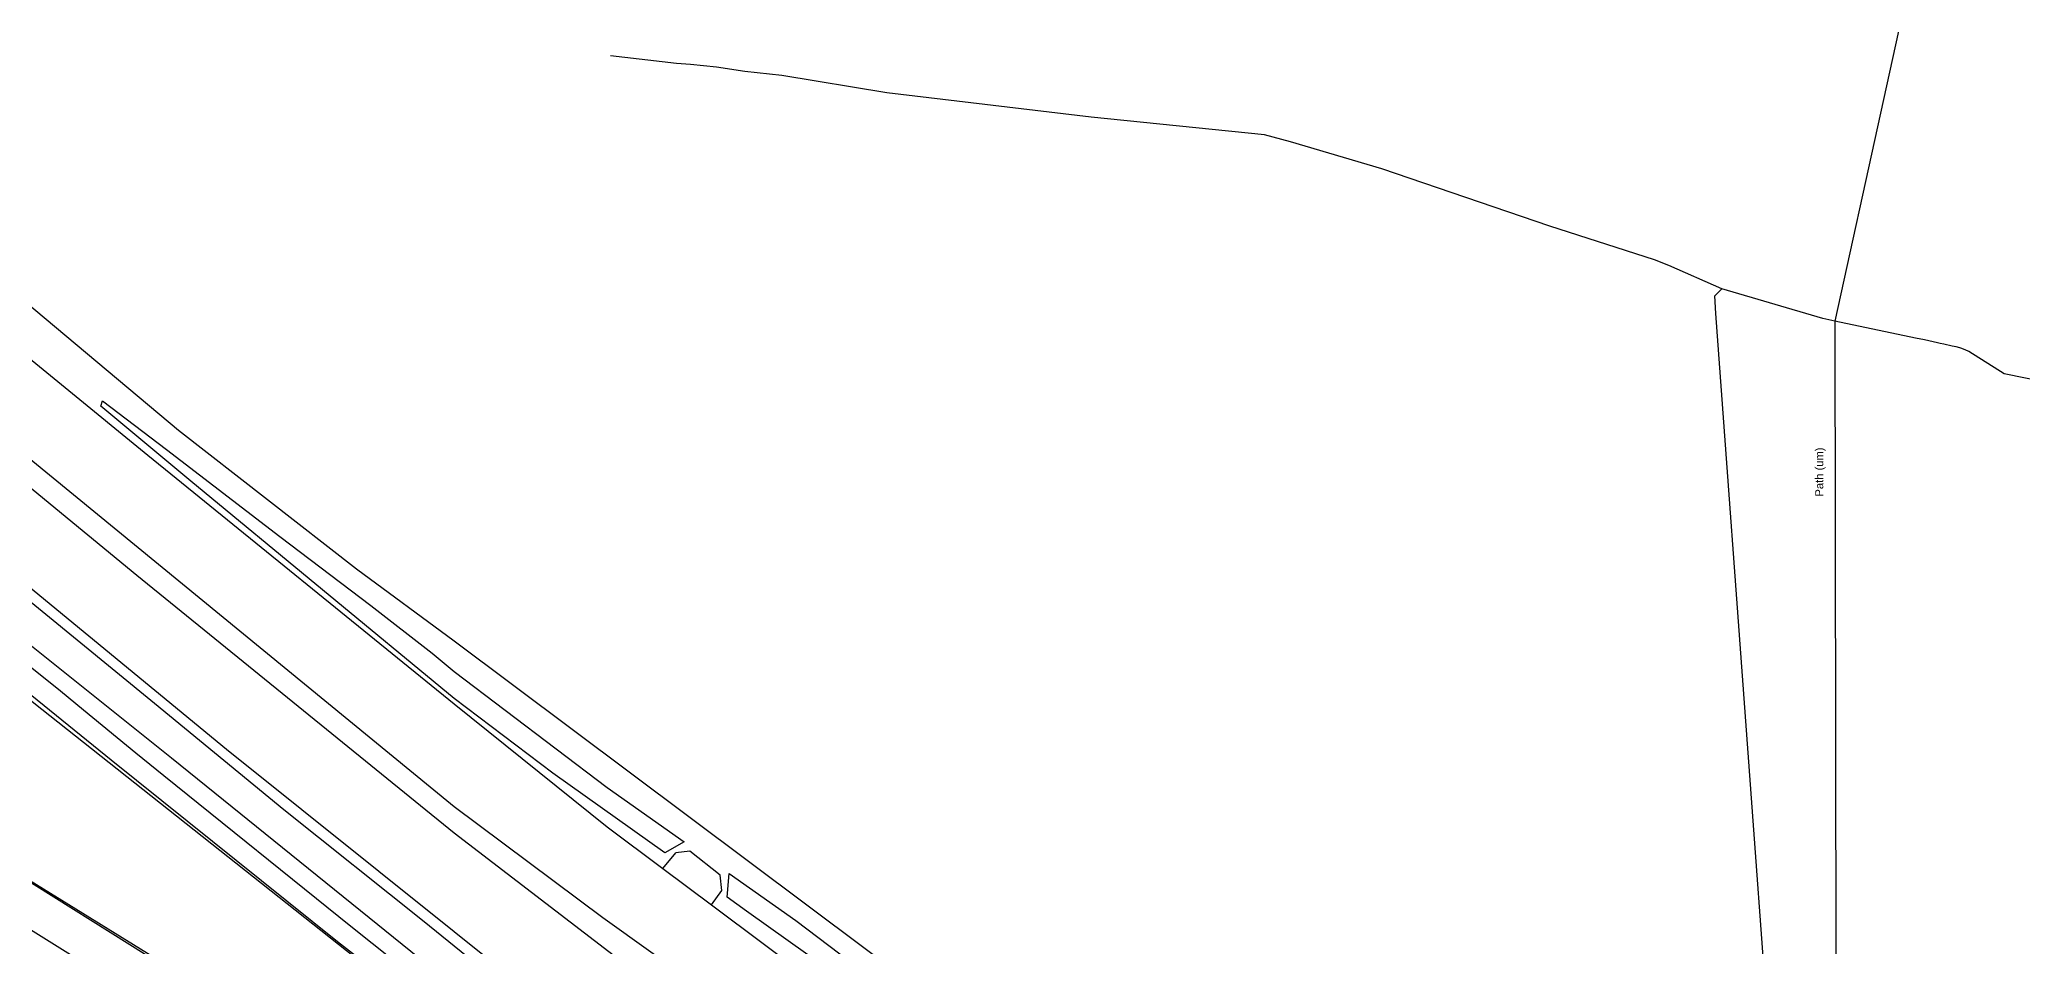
# Model space of a CAD drawing. Header units: millimetres. Extents: x 111502 to 977541, y 8702 to 1044108.
# Drawn here: x 974140.5 to 974512.2, y 477107.5 to 477277.4 of the extents above; entities that cross this region are included whole.
import ezdxf

# ---------------------------------------------------------------- set-up
doc = ezdxf.new("R2010")
doc.units = ezdxf.units.MM
doc.header["$LTSCALE"] = 0.25
doc.layers.add('X HVSS Site Background', color=8, linetype='Continuous')
doc.styles.add('OS Master Map$1$Standard', font='txt')

# ---------------------------------------------------------------- blocks, each defined once
blk = doc.blocks.new('OS MAP')
at = {"layer": 'X HVSS Site Background', "flags": 128}
for points in [[(488319.38, 242047.5), (488319.86, 242045.24), (488319.86, 242045.24), (488310.2, 242000), (488310.2, 242000), (488258.84, 241766.1)], [(487815.8, 241844.7), (487942.6, 241741), (487942.6, 241741), (488000, 241694.4), (488000, 241694.4), (488028.7, 241671.3), (488028.7, 241671.3), (488039.12, 241663.51)], [(487834.6, 241841.25), (487864.7, 241815.5), (487864.7, 241815.5), (487889.75, 241794.85), (487889.75, 241794.85), (487919.65, 241769.7), (487919.65, 241769.7), (487948.35, 241745.65), (487948.35, 241745.65), (487981.7, 241719.7), (487981.7, 241719.7), (488000, 241706.2), (488000, 241706.2), (488088.25, 241640.19)], [(487814.9, 241827.1), (487908.85, 241749.8), (487908.85, 241749.8), (488000, 241675.15), (488000, 241675.15), (488027.87, 241654.33), (488027.87, 241654.33), (488055.75, 241634.39), (488055.75, 241634.39), (488080.25, 241615.49), (488080.25, 241615.49), (488081.7, 241614.34)], [(487814.65, 241822), (487940.5, 241718.5), (487940.5, 241718.5), (488000, 241670.2), (488000, 241670.2), (488077.05, 241611.09), (488077.05, 241611.09), (488078.5, 241609.94)], [(488237.65, 241772.14), (488227.7, 241776.5), (488227.7, 241776.5), (488225, 241777.6), (488225, 241777.6), (488205.4, 241783.9), (488205.4, 241783.9), (488173.9, 241794.6), (488173.9, 241794.6), (488156.8, 241799.7), (488156.8, 241799.7), (488151.9, 241801), (488151.9, 241801), (488119.4, 241804.29), (488119.4, 241804.29), (488081.1, 241808.89), (488081.1, 241808.89), (488061.4, 241812.09), (488061.4, 241812.09), (488054.5, 241812.89), (488054.5, 241812.89), (488049.2, 241813.69), (488049.2, 241813.69), (488044.3, 241814.19), (488044.3, 241814.19), (488041.7, 241814.39), (488041.7, 241814.39), (488029.3, 241815.79)], [(487813.7, 241804), (487957.3, 241685.85), (487957.3, 241685.85), (488000, 241651.7), (488000, 241651.7), (488027.1, 241630), (488027.1, 241630), (488037.86, 241622.7), (488037.86, 241622.7), (488068.55, 241599.79), (488068.55, 241599.79), (488070.1, 241598.59)], [(487813.4, 241791.65), (487813.7, 241800.7), (487813.7, 241800.7), (487824.1, 241792.9), (487824.1, 241792.9), (487856.95, 241766.35), (487856.95, 241766.35), (487885.05, 241743.15), (487885.05, 241743.15), (487915.5, 241717.65), (487915.5, 241717.65), (487943.85, 241694.5), (487943.85, 241694.5), (487968.05, 241674.6), (487968.05, 241674.6), (487994.35, 241653.6), (487994.35, 241653.6), (488000, 241649.05), (488000, 241649.05), (488008.9, 241641.85), (488008.9, 241641.85), (488005.25, 241637.15)], [(488005.25, 241637.15), (488000, 241641.4), (488000, 241641.4), (487947, 241684.2), (487947, 241684.2), (487919.85, 241705.95), (487919.85, 241705.95), (487892.85, 241728.05), (487892.85, 241728.05), (487864.7, 241750.55), (487864.7, 241750.55), (487840.7, 241770.05), (487840.7, 241770.05), (487820.8, 241785.6), (487820.8, 241785.6), (487813.4, 241791.65)], [(487813.12, 241787.32), (487926.2, 241696.8), (487926.2, 241696.8), (487930.5, 241693.25), (487930.5, 241693.25), (487940.3, 241685.2), (487940.3, 241685.2), (487945.6, 241680.95), (487945.6, 241680.95), (487980.6, 241652.7), (487980.6, 241652.7), (488000, 241637.3), (488000, 241637.3), (488013.4, 241626.5), (488013.4, 241626.5), (488021.8, 241619.7), (488021.8, 241619.7), (488061.7, 241589.5), (488061.7, 241589.5), (488063, 241588.55)], [(487841.45, 241757.65), (487984.6, 241644.35)], [(487999.88, 241609.4), (487995.05, 241613.35), (487995.05, 241613.35), (487987.05, 241619.05), (487987.05, 241619.05), (487983.6, 241621.35), (487983.6, 241621.35), (487876.8, 241688.3)], [(487981.5, 241647.15), (487978.15, 241649.75), (487978.15, 241649.75), (487935.7, 241683.85), (487935.7, 241683.85), (487901.25, 241711.65)], [(488049.85, 241577.45), (488000, 241609.65), (488000, 241609.65), (487998.4, 241610.95), (487998.4, 241610.95), (487995.15, 241613.5), (487995.15, 241613.5), (487990.55, 241616.85), (487990.55, 241616.85), (487987.15, 241619.2), (487987.15, 241619.2), (487983.7, 241621.5), (487983.7, 241621.5), (487979.95, 241623.85), (487979.95, 241623.85), (487948.6, 241643.85), (487948.6, 241643.85), (487909.55, 241667.95)], [(488247.58, 241617.27), (488236.54, 241767.5), (488236.54, 241767.5), (488236.3, 241770.8), (488236.3, 241770.8), (488237.65, 241772.14)], [(488258.84, 241766.1), (488256.59, 241766.55), (488256.59, 241766.55), (488237.65, 241772.14)], [(488298.54, 241754.6), (488290.57, 241756.23), (488290.57, 241756.23), (488283.94, 241760.4), (488283.94, 241760.4), (488283.24, 241760.7), (488283.24, 241760.7), (488282.44, 241761), (488282.44, 241761), (488282.24, 241761.1), (488282.24, 241761.1), (488281.54, 241761.3), (488281.54, 241761.3), (488280.84, 241761.4), (488280.84, 241761.4), (488279.24, 241761.8), (488279.24, 241761.8), (488278.54, 241761.9), (488278.54, 241761.9), (488278.04, 241762), (488278.04, 241762), (488275.64, 241762.6), (488275.64, 241762.6), (488273.94, 241762.9), (488273.94, 241762.9), (488258.84, 241766.1)], [(488258.84, 241766.1), (488259.05, 241607.54)], [(488043.14, 241668.53), (488039.52, 241666.45), (488039.52, 241666.45), (488018.5, 241681.4), (488018.5, 241681.4), (488000, 241695.35), (488000, 241695.35), (487950.65, 241736.1), (487950.65, 241736.1), (487933.75, 241750.15), (487933.75, 241750.15), (487934.1, 241751.15)], [(487934.1, 241751.15), (487946.1, 241742.05), (487946.1, 241742.05), (487967.35, 241725.7), (487967.35, 241725.7), (487984.4, 241712.8), (487984.4, 241712.8), (487995.85, 241703.85), (487995.85, 241703.85), (488000, 241700.45), (488000, 241700.45), (488028.7, 241678.7), (488028.7, 241678.7), (488043.14, 241668.53)], [(488048.8, 241571.2), (488046.3, 241572.9), (488046.3, 241572.9), (488038.75, 241578), (488038.75, 241578), (488001.55, 241601.35), (488001.55, 241601.35), (488000, 241602.35), (488000, 241602.35), (487880.95, 241676.75)], [(488039.12, 241663.51), (488041.54, 241666.47)], [(488050.19, 241659.37), (488049.84, 241662.27), (488049.84, 241662.27), (488044.2, 241666.79), (488044.2, 241666.79), (488041.54, 241666.47)], [(488039.12, 241663.51), (488048.23, 241656.7)], [(488087.17, 241632.97), (488085.2, 241633.89), (488085.2, 241633.89), (488054.83, 241655.55), (488054.83, 241655.55), (488051.18, 241658.15), (488051.18, 241658.15), (488051.53, 241662.61)], [(488051.53, 241662.61), (488064.05, 241653.79), (488064.05, 241653.79), (488086.75, 241636.59), (488086.75, 241636.59), (488087.05, 241635.69), (488087.05, 241635.69), (488087.17, 241632.97)], [(488048.23, 241656.7), (488050.19, 241659.37)], [(488048.23, 241656.7), (488088.75, 241626.39), (488088.75, 241626.39), (488089.9, 241625.44)]]:
    blk.add_lwpolyline(points, dxfattribs=at)
at = {"layer": 'X HVSS Site Background', "insert": (488257.1, 241733.21), "char_height": 1.5, "attachment_point": 7, "rotation": 90, "style": 'OS Master Map$1$Standard'}
blk.add_mtext('{\\farial|b0|i0|c0|p34;Path (um)}', dxfattribs=at)

msp = doc.modelspace()

# ---------------------------------------------------------------- block references
at = {"lineweight": 0}
msp.add_blockref('OS MAP', (486218.2, 235458.61), dxfattribs=at)

doc.saveas('drawing.dxf')
